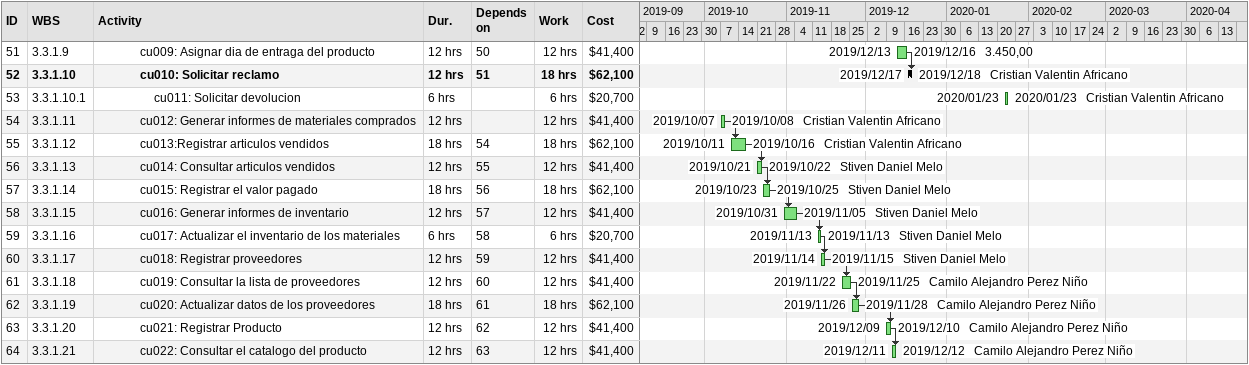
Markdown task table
| ID | WBS | Task | Duration | Start | Finish | Predecessors | Resources | Work (h) | Cost ($) |
|---|---|---|---|---|---|---|---|---|---|
| 51 | 3.3.1.9 | cu009: Asignar dia de entraga del producto | 12h | 2019-12-13 | 2019-12-16 | 50 | 3.450,00 | 12 | 41400 |
| 52 | 3.3.1.10 | **cu010: Solicitar reclamo** | 12h | 2019-12-17 | 2019-12-18 | 51 | Cristian Valentin Africano | 18 | 62100 |
| 53 | 3.3.1.10.1 | cu011: Solicitar devolucion | 6h | 2020-01-23 | 2020-01-23 |  | Cristian Valentin Africano | 6 | 20700 |
| 54 | 3.3.1.11 | cu012: Generar informes de materiales comprados | 12h | 2019-10-07 | 2019-10-08 |  | Cristian Valentin Africano | 12 | 41400 |
| 55 | 3.3.1.12 | cu013:Registrar articulos vendidos | 18h | 2019-10-11 | 2019-10-16 | 54 | Cristian Valentin Africano | 18 | 62100 |
| 56 | 3.3.1.13 | cu014: Consultar articulos vendidos | 12h | 2019-10-21 | 2019-10-22 | 55 | Stiven Daniel Melo | 12 | 41400 |
| 57 | 3.3.1.14 | cu015: Registrar el valor pagado | 18h | 2019-10-23 | 2019-10-25 | 56 | Stiven Daniel Melo | 18 | 62100 |
| 58 | 3.3.1.15 | cu016: Generar informes de inventario | 12h | 2019-10-31 | 2019-11-05 | 57 | Stiven Daniel Melo | 12 | 41400 |
| 59 | 3.3.1.16 | cu017: Actualizar el inventario de los materiales | 6h | 2019-11-13 | 2019-11-13 | 58 | Stiven Daniel Melo | 6 | 20700 |
| 60 | 3.3.1.17 | cu018: Registrar proveedores | 12h | 2019-11-14 | 2019-11-15 | 59 | Stiven Daniel Melo | 12 | 41400 |
| 61 | 3.3.1.18 | cu019: Consultar la lista de proveedores | 12h | 2019-11-22 | 2019-11-25 | 60 | Camilo Alejandro Perez Niño | 12 | 41400 |
| 62 | 3.3.1.19 | cu020: Actualizar datos de los proveedores | 18h | 2019-11-26 | 2019-11-28 | 61 | Camilo Alejandro Perez Niño | 18 | 62100 |
| 63 | 3.3.1.20 | cu021: Registrar Producto | 12h | 2019-12-09 | 2019-12-10 | 62 | Camilo Alejandro Perez Niño | 12 | 41400 |
| 64 | 3.3.1.21 | cu022: Consultar el catalogo del producto | 12h | 2019-12-11 | 2019-12-12 | 63 | Camilo Alejandro Perez Niño | 12 | 41400 |
